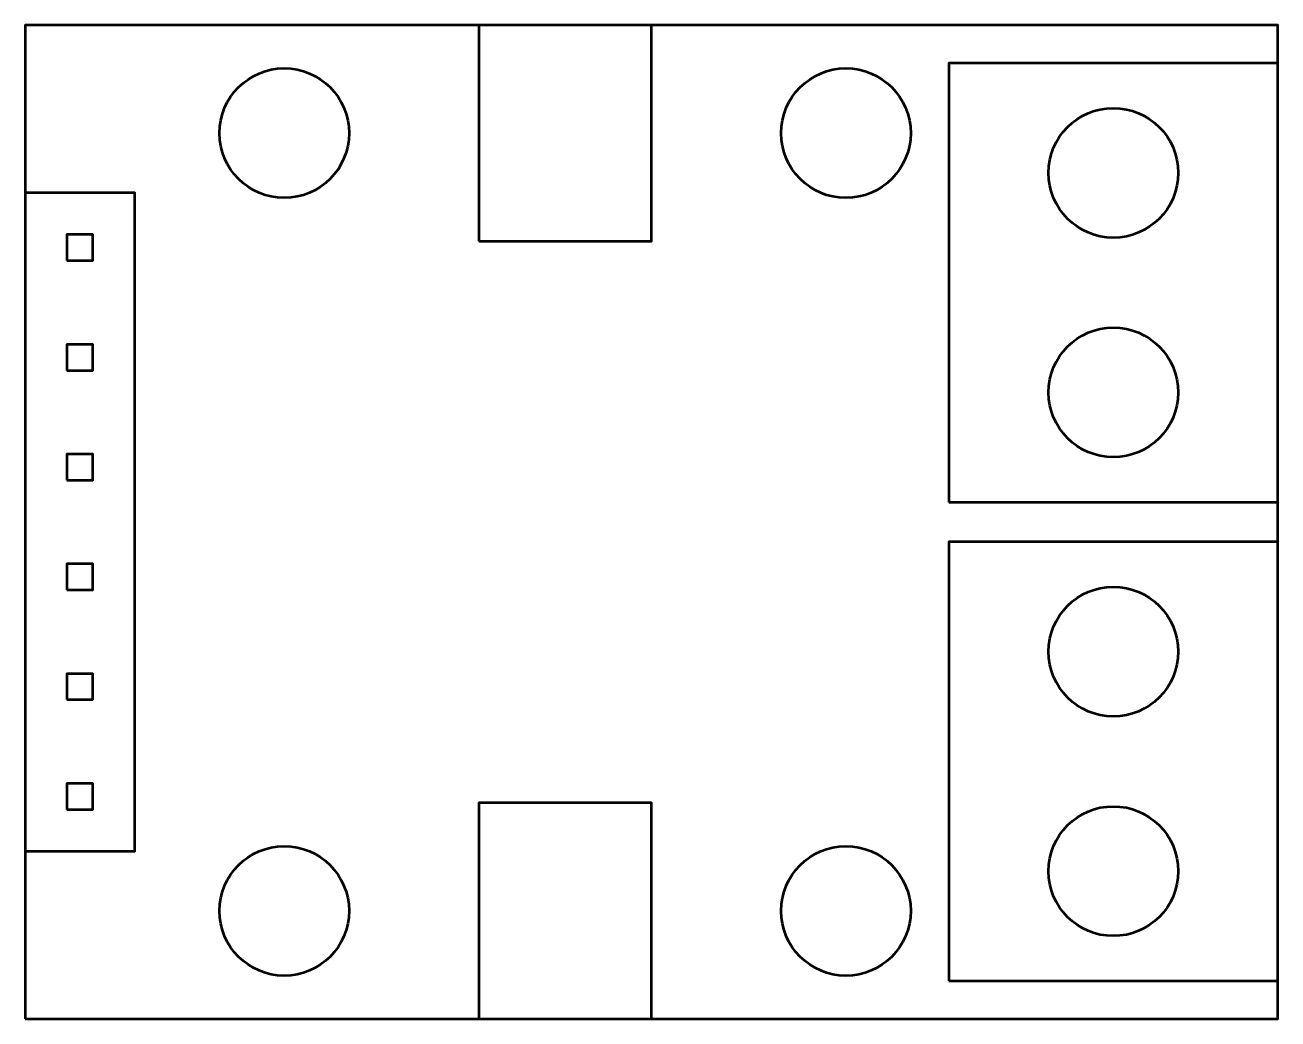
# Model space of a CAD drawing. Header units: centimetres. Extents: x -16.2 to 16.2, y -1.1 to 14.1.
# Drawn here: x -1.45 to 1.45, y -1.15 to 1.15 of the extents above; entities that cross this region are included whole.
import ezdxf

# ---------------------------------------------------------------- set-up
doc = ezdxf.new("R2010")
doc.units = ezdxf.units.CM
doc.header["$MEASUREMENT"] = 0
doc.layers.add('Layer 1', color=7, linetype='Continuous')

msp = doc.modelspace()

# ---------------------------------------------------------------- linework, layer by layer
at = {"layer": 'Layer 1', "lineweight": 53}
for points in [[(-1.45, -1.15), (1.45, -1.15), (1.45, 1.15), (-1.45, 1.15), (-1.45, -1.15)], [(-0.39999, 0.65), (0.00001, 0.65), (0.00001, 1.15), (-0.39999, 1.15), (-0.39999, 0.65)], [(0.688, 0.04598), (1.45, 0.04598), (1.45, 1.06198), (0.688, 1.06198), (0.688, 0.04598)], [(-1.45, -0.762), (-1.196, -0.762), (-1.196, 0.762), (-1.45, 0.762), (-1.45, -0.762)], [(-1.353, 0.60498), (-1.293, 0.60498), (-1.293, 0.66498), (-1.353, 0.66498), (-1.353, 0.60498)], [(-1.353, 0.35098), (-1.293, 0.35098), (-1.293, 0.41098), (-1.353, 0.41098), (-1.353, 0.35098)], [(-1.353, 0.09698), (-1.293, 0.09698), (-1.293, 0.15698), (-1.353, 0.15698), (-1.353, 0.09698)], [(0.688, -1.06202), (1.45, -1.06202), (1.45, -0.04602), (0.688, -0.04602), (0.688, -1.06202)], [(-1.353, -0.15702), (-1.293, -0.15702), (-1.293, -0.09702), (-1.353, -0.09702), (-1.353, -0.15702)], [(-1.353, -0.41102), (-1.293, -0.41102), (-1.293, -0.35102), (-1.353, -0.35102), (-1.353, -0.41102)], [(-1.353, -0.66502), (-1.293, -0.66502), (-1.293, -0.60502), (-1.353, -0.60502), (-1.353, -0.66502)], [(-0.39999, -1.15), (0.00001, -1.15), (0.00001, -0.65), (-0.39999, -0.65), (-0.39999, -1.15)]]:
    msp.add_lwpolyline(points, close=True, dxfattribs=at)
for centre, major_axis in [((-0.85001, 0.89998), (0, 0.15)), ((0.44999, 0.89998), (0, 0.15)), ((1.06902, 0.80797), (0, 0.15001)), ((1.06902, 0.29997), (0, 0.15001)), ((1.06902, -0.30003), (0, 0.15001)), ((1.06902, -0.80803), (0, 0.15001)), ((-0.85001, -0.90002), (0, 0.15)), ((0.44999, -0.90002), (0, 0.15))]:
    msp.add_ellipse(centre, major_axis=major_axis, ratio=1, dxfattribs=at)

doc.saveas('drawing.dxf')
